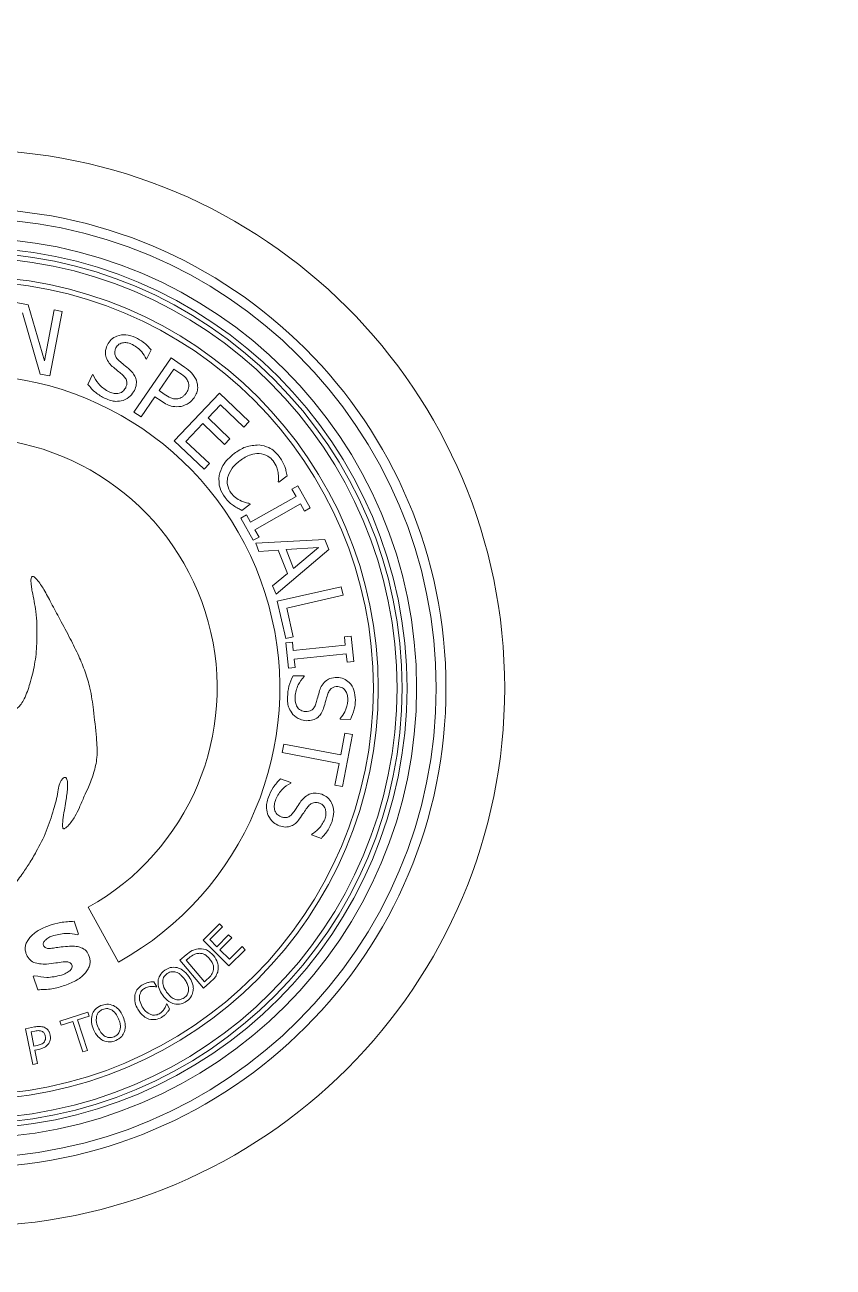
# Model space of a CAD drawing. Header units: centimetres. Extents: x -13594 to 4017, y -3206 to 1780.
# Drawn here: x 1949.1 to 2005.6, y -1863.3 to -1776.5 of the extents above; entities that cross this region are included whole.
import ezdxf

# ---------------------------------------------------------------- set-up
doc = ezdxf.new("R2010")
doc.units = ezdxf.units.CM

msp = doc.modelspace()

# ---------------------------------------------------------------- linework, layer by layer
at = {"color": 7, "linetype": 'Continuous', "lineweight": 0}
for p, q in [((1949.357, -1796.059), (1948.507, -1795.897)), ((1948.947, -1796.624), (1950.2, -1800.887)), ((1950.492, -1799.971), (1949.357, -1796.059)), ((1951.171, -1796.405), (1950.492, -1799.971)), ((1950.872, -1801.015), (1951.73, -1796.511)), ((1951.73, -1796.511), (1951.171, -1796.405)), ((1957.628, -1799.85), (1957.943, -1799.193)), ((1959.334, -1799.762), (1956.739, -1803.542)), ((1957.588, -1799.83), (1957.628, -1799.85)), ((1960.284, -1800.414), (1959.334, -1799.762)), ((1950.2, -1800.887), (1950.872, -1801.015)), ((1953.854, -1800.926), (1953.523, -1801.616)), ((1953.894, -1800.945), (1953.854, -1800.926)), ((1958.503, -1802.049), (1959.538, -1800.542)), ((1959.538, -1800.542), (1959.955, -1800.828)), ((1957.241, -1803.887), (1958.209, -1802.478)), ((1958.209, -1802.478), (1958.635, -1802.77)), ((1958.846, -1802.285), (1958.503, -1802.049)), ((1962.712, -1802.233), (1959.562, -1805.565)), ((1964.797, -1804.203), (1962.712, -1802.233)), ((1956.739, -1803.542), (1957.241, -1803.887)), ((1961.92, -1803.958), (1962.782, -1803.046)), ((1962.782, -1803.046), (1964.424, -1804.597)), ((1960.378, -1805.59), (1961.547, -1804.353)), ((1961.547, -1804.353), (1963.078, -1805.8)), ((1963.451, -1805.406), (1961.92, -1803.958)), ((1964.424, -1804.597), (1964.797, -1804.203)), ((1963.078, -1805.8), (1963.451, -1805.406)), ((1959.562, -1805.565), (1961.647, -1807.536)), ((1962.02, -1807.141), (1960.378, -1805.59)), ((1961.647, -1807.536), (1962.02, -1807.141)), ((1966.855, -1808.449), (1967.44, -1808.003)), ((1966.826, -1808.41), (1966.855, -1808.449)), ((1968.189, -1808.697), (1967.781, -1808.927)), ((1967.781, -1808.927), (1968.069, -1809.435)), ((1969.064, -1810.242), (1968.189, -1808.697)), ((1968.069, -1809.435), (1964.893, -1811.233)), ((1964.284, -1810.409), (1964.863, -1809.967)), ((1964.863, -1809.967), (1964.836, -1809.932)), ((1965.194, -1811.763), (1968.369, -1809.965)), ((1968.369, -1809.965), (1968.656, -1810.473)), ((1968.656, -1810.473), (1969.064, -1810.242)), ((1964.606, -1810.725), (1964.199, -1810.956)), ((1964.199, -1810.956), (1965.074, -1812.501)), ((1964.893, -1811.233), (1964.606, -1810.725)), ((1965.074, -1812.501), (1965.481, -1812.271)), ((1965.481, -1812.271), (1965.194, -1811.763)), ((1970.083, -1812.448), (1965.251, -1812.703)), ((1965.251, -1812.703), (1965.479, -1813.276)), ((1965.479, -1813.276), (1966.824, -1813.19)), ((1966.669, -1816.274), (1970.36, -1813.146)), ((1966.824, -1813.19), (1967.47, -1814.817)), ((1967.369, -1813.154), (1969.636, -1813.014)), ((1967.891, -1814.47), (1967.369, -1813.154)), ((1969.636, -1813.014), (1967.891, -1814.47)), ((1970.36, -1813.146), (1970.083, -1812.448)), ((1967.47, -1814.817), (1966.432, -1815.677)), ((1966.432, -1815.677), (1966.669, -1816.274)), ((1971.228, -1815.748), (1966.756, -1816.763)), ((1971.363, -1816.342), (1971.228, -1815.748)), ((1967.42, -1817.237), (1971.363, -1816.342)), ((1966.756, -1816.763), (1967.344, -1819.354)), ((1967.873, -1819.234), (1967.42, -1817.237)), ((1967.344, -1819.354), (1967.873, -1819.234)), ((1971.915, -1819.192), (1971.449, -1819.24)), ((1971.449, -1819.24), (1971.508, -1819.82)), ((1972.095, -1820.959), (1971.915, -1819.192)), ((1967.819, -1819.609), (1967.353, -1819.656)), ((1967.353, -1819.656), (1967.533, -1821.423)), ((1967.878, -1820.189), (1967.819, -1819.609)), ((1971.508, -1819.82), (1967.878, -1820.189)), ((1967.94, -1820.796), (1971.57, -1820.426)), ((1967.999, -1821.376), (1967.94, -1820.796)), ((1971.57, -1820.426), (1971.629, -1821.007)), ((1971.629, -1821.007), (1972.095, -1820.959)), ((1967.533, -1821.423), (1967.999, -1821.376)), ((1968.633, -1821.977), (1967.868, -1821.956)), ((1968.632, -1822.022), (1968.633, -1821.977)), ((1971.15, -1824.945), (1971.149, -1824.99)), ((1971.149, -1824.99), (1971.877, -1825.011)), ((1971.478, -1825.973), (1971.191, -1827.485)), ((1971.322, -1829.696), (1972.011, -1826.075)), ((1972.011, -1826.075), (1971.478, -1825.973)), ((1967.219, -1826.728), (1967.105, -1827.327)), ((1971.191, -1827.485), (1967.219, -1826.728)), ((1967.105, -1827.327), (1971.077, -1828.083)), ((1971.077, -1828.083), (1970.789, -1829.594)), ((1967.707, -1829.418), (1966.988, -1829.157)), ((1967.692, -1829.46), (1967.707, -1829.418)), ((1970.789, -1829.594), (1971.322, -1829.696)), ((1969.166, -1833.026), (1969.151, -1833.068)), ((1969.151, -1833.068), (1969.836, -1833.316)), ((1953.549, -1838.126), (1955.674, -1841.953)), ((1952.877, -1840.013), (1952.573, -1839.11)), ((1962.713, -1839.293), (1961.588, -1840.416)), ((1962.926, -1839.506), (1962.713, -1839.293)), ((1952.768, -1840.05), (1952.877, -1840.013)), ((1962.039, -1840.39), (1962.926, -1839.506)), ((1963.357, -1840.058), (1962.531, -1840.883)), ((1963.57, -1840.271), (1963.357, -1840.058)), ((1961.588, -1840.416), (1963.383, -1842.215)), ((1962.531, -1840.883), (1962.039, -1840.39)), ((1962.743, -1841.096), (1963.57, -1840.271)), ((1964.296, -1840.879), (1963.41, -1841.763)), ((1964.508, -1841.092), (1964.296, -1840.879)), ((1960.393, -1841.457), (1959.952, -1841.831)), ((1959.952, -1841.831), (1961.595, -1843.769)), ((1960.398, -1841.835), (1960.595, -1841.669)), ((1961.663, -1843.328), (1960.398, -1841.835)), ((1963.41, -1841.763), (1962.743, -1841.096)), ((1963.383, -1842.215), (1964.508, -1841.092)), ((1949.818, -1842.911), (1949.706, -1842.949)), ((1949.706, -1842.949), (1950.023, -1843.89)), ((1958.334, -1843.684), (1958.129, -1843.331)), ((1961.595, -1843.769), (1962.041, -1843.391)), ((1961.86, -1843.161), (1961.663, -1843.328)), ((1958.311, -1843.697), (1958.334, -1843.684)), ((1959.032, -1844.883), (1959.011, -1844.896)), ((1959.235, -1845.232), (1959.032, -1844.883)), ((1953.515, -1845.448), (1951.573, -1846.082)), ((1951.573, -1846.082), (1951.667, -1846.368)), ((1951.667, -1846.368), (1952.477, -1846.103)), ((1952.477, -1846.103), (1953.173, -1848.233)), ((1952.798, -1845.998), (1953.608, -1845.733)), ((1953.494, -1848.128), (1952.798, -1845.998)), ((1953.608, -1845.733), (1953.515, -1845.448)), ((1949.791, -1846.488), (1949.165, -1846.615)), ((1949.165, -1846.615), (1949.671, -1849.105)), ((1949.554, -1846.834), (1949.829, -1846.778)), ((1949.756, -1847.827), (1949.554, -1846.834)), ((1949.982, -1847.781), (1949.756, -1847.827)), ((1949.814, -1848.11), (1950.094, -1848.053)), ((1950.002, -1849.038), (1949.814, -1848.11)), ((1953.173, -1848.233), (1953.494, -1848.128)), ((1949.671, -1849.105), (1950.002, -1849.038))]:
    msp.add_line(p, q, dxfattribs=at)
for radius in [406.205, 406.022, 404.866, 400.131, 146.277, 143.543, 141.175, 131.606, 128.872, 37.595, 33.493, 32.81, 31.443, 30.772, 30.43, 30.076, 28.763, 28.421]:
    msp.add_circle((1945.049, -1822.821), radius, dxfattribs=at)
for radius in [21.885, 17.508]:
    msp.add_arc((1945.049, -1822.821), radius, 299.04679, 244.04679, dxfattribs=at)
for points, knots in [([(1956.841, -1798.336), (1956.624, -1798.253), (1956.205, -1798.094), (1955.595, -1798.187), (1955.128, -1798.45), (1954.965, -1798.718), (1954.884, -1798.852)], [0, 0, 0, 0, 0.306621, 0.588571, 0.793795, 1, 1, 1, 1]), ([(1957.943, -1799.193), (1957.771, -1799.005), (1957.451, -1798.657), (1957.034, -1798.437), (1956.841, -1798.336)], [0, 0, 0, 0, 0.53854, 1, 1, 1, 1]), ([(1954.884, -1798.852), (1954.818, -1799.021), (1954.707, -1799.308), (1954.769, -1799.606), (1954.794, -1799.728)], [0, 0, 0, 0, 0.5902943, 1, 1, 1, 1]), ([(1955.716, -1799.972), (1955.642, -1799.9), (1955.505, -1799.767), (1955.398, -1799.522), (1955.399, -1799.28), (1955.455, -1799.143), (1955.484, -1799.07)], [0, 0, 0, 0, 0.301896, 0.563394, 0.768404, 1, 1, 1, 1]), ([(1955.484, -1799.07), (1955.547, -1798.974), (1955.675, -1798.78), (1956.01, -1798.682), (1956.343, -1798.702), (1956.544, -1798.785), (1956.65, -1798.829)], [0, 0, 0, 0, 0.251652, 0.512659, 0.740553, 1, 1, 1, 1]), ([(1956.65, -1798.829), (1956.884, -1798.981), (1957.282, -1799.24), (1957.499, -1799.658), (1957.588, -1799.83)], [0, 0, 0, 0, 0.58798, 1, 1, 1, 1]), ([(1954.794, -1799.728), (1954.86, -1799.87), (1954.983, -1800.136), (1955.201, -1800.331), (1955.303, -1800.421)], [0, 0, 0, 0, 0.5352867, 1, 1, 1, 1]), ([(1956.459, -1800.596), (1956.319, -1800.477), (1956.073, -1800.268), (1955.824, -1800.061), (1955.716, -1799.972)], [0, 0, 0, 0, 0.566759, 1, 1, 1, 1]), ([(1954.914, -1802.093), (1954.674, -1801.933), (1954.23, -1801.639), (1954, -1801.163), (1953.894, -1800.945)], [0, 0, 0, 0, 0.542703, 1, 1, 1, 1]), ([(1955.303, -1800.421), (1955.432, -1800.525), (1955.653, -1800.705), (1955.87, -1800.889), (1955.96, -1800.966)], [0, 0, 0, 0, 0.58212, 1, 1, 1, 1]), ([(1955.96, -1800.966), (1956.033, -1801.039), (1956.166, -1801.171), (1956.259, -1801.415), (1956.249, -1801.644), (1956.195, -1801.775), (1956.166, -1801.844)], [0, 0, 0, 0, 0.311609, 0.569517, 0.77174, 1, 1, 1, 1]), ([(1956.781, -1802.031), (1956.835, -1801.893), (1956.938, -1801.626), (1956.901, -1801.216), (1956.727, -1800.868), (1956.553, -1800.691), (1956.459, -1800.596)], [0, 0, 0, 0, 0.277739, 0.5339411, 0.7494916, 1, 1, 1, 1]), ([(1959.955, -1800.828), (1960.103, -1800.929), (1960.34, -1801.092), (1960.478, -1801.341), (1960.53, -1801.435)], [0, 0, 0, 0, 0.623644, 1, 1, 1, 1]), ([(1961.112, -1801.329), (1961.009, -1801.146), (1960.803, -1800.777), (1960.458, -1800.536), (1960.284, -1800.414)], [0, 0, 0, 0, 0.4980257, 1, 1, 1, 1]), ([(1953.523, -1801.616), (1953.696, -1801.819), (1954.037, -1802.218), (1954.499, -1802.466), (1954.726, -1802.588)], [0, 0, 0, 0, 0.508916, 1, 1, 1, 1]), ([(1956.166, -1801.844), (1956.101, -1801.946), (1955.971, -1802.15), (1955.624, -1802.271), (1955.26, -1802.24), (1955.037, -1802.145), (1954.914, -1802.093)], [0, 0, 0, 0, 0.247078, 0.494612, 0.721472, 1, 1, 1, 1]), ([(1960.53, -1801.435), (1960.551, -1801.504), (1960.594, -1801.642), (1960.57, -1801.917), (1960.471, -1802.088), (1960.407, -1802.198)], [0, 0, 0, 0, 0.268683, 0.533637, 1, 1, 1, 1]), ([(1960.941, -1802.542), (1961.01, -1802.429), (1961.14, -1802.216), (1961.232, -1801.789), (1961.157, -1801.502), (1961.112, -1801.329)], [0, 0, 0, 0, 0.310895, 0.585675, 1, 1, 1, 1]), ([(1954.726, -1802.588), (1954.857, -1802.645), (1955.096, -1802.749), (1955.529, -1802.824), (1955.815, -1802.765), (1955.985, -1802.729)], [0, 0, 0, 0, 0.329705, 0.602367, 1, 1, 1, 1]), ([(1955.985, -1802.729), (1956.173, -1802.642), (1956.508, -1802.485), (1956.698, -1802.17), (1956.781, -1802.031)], [0, 0, 0, 0, 0.558959, 1, 1, 1, 1]), ([(1958.635, -1802.77), (1958.775, -1802.86), (1959.029, -1803.022), (1959.505, -1803.191), (1959.838, -1803.168), (1960.034, -1803.154)], [0, 0, 0, 0, 0.334659, 0.608721, 1, 1, 1, 1]), ([(1959.808, -1802.611), (1959.727, -1802.62), (1959.561, -1802.639), (1959.223, -1802.531), (1958.999, -1802.384), (1958.846, -1802.285)], [0, 0, 0, 0, 0.230272, 0.476765, 1, 1, 1, 1]), ([(1960.407, -1802.198), (1960.361, -1802.259), (1960.275, -1802.373), (1960.08, -1802.535), (1959.911, -1802.582), (1959.808, -1802.611)], [0, 0, 0, 0, 0.305542, 0.573734, 1, 1, 1, 1]), ([(1960.034, -1803.154), (1960.232, -1803.09), (1960.595, -1802.972), (1960.833, -1802.676), (1960.941, -1802.542)], [0, 0, 0, 0, 0.545561, 1, 1, 1, 1]), ([(1965.483, -1805.84), (1965.156, -1805.862), (1964.52, -1805.902), (1964, -1806.267), (1963.748, -1806.444)], [0, 0, 0, 0, 0.5155627, 1, 1, 1, 1]), ([(1966.889, -1806.643), (1966.782, -1806.517), (1966.574, -1806.274), (1966.105, -1805.957), (1965.718, -1805.884), (1965.483, -1805.84)], [0, 0, 0, 0, 0.297474, 0.575099, 1, 1, 1, 1]), ([(1963.748, -1806.444), (1963.449, -1806.699), (1962.956, -1807.12), (1962.765, -1807.733), (1962.69, -1807.974)], [0, 0, 0, 0, 0.6054811, 1, 1, 1, 1]), ([(1963.287, -1808.127), (1963.376, -1807.892), (1963.553, -1807.424), (1963.94, -1807.107), (1964.133, -1806.949)], [0, 0, 0, 0, 0.5016, 1, 1, 1, 1]), ([(1964.133, -1806.949), (1964.384, -1806.778), (1964.796, -1806.496), (1965.289, -1806.452), (1965.483, -1806.434)], [0, 0, 0, 0, 0.607724, 1, 1, 1, 1]), ([(1965.483, -1806.434), (1965.702, -1806.473), (1966.09, -1806.543), (1966.357, -1806.83), (1966.473, -1806.955)], [0, 0, 0, 0, 0.562794, 1, 1, 1, 1]), ([(1966.473, -1806.955), (1966.571, -1807.104), (1966.736, -1807.355), (1966.794, -1807.648), (1966.817, -1807.768)], [0, 0, 0, 0, 0.5939562, 1, 1, 1, 1]), ([(1967.283, -1807.356), (1967.228, -1807.222), (1967.122, -1806.97), (1966.964, -1806.747), (1966.889, -1806.643)], [0, 0, 0, 0, 0.529242, 1, 1, 1, 1]), ([(1962.69, -1807.974), (1962.679, -1808.279), (1962.66, -1808.838), (1962.966, -1809.302), (1963.106, -1809.513)], [0, 0, 0, 0, 0.545209, 1, 1, 1, 1]), ([(1966.817, -1807.768), (1966.83, -1807.903), (1966.85, -1808.118), (1966.832, -1808.332), (1966.826, -1808.41)], [0, 0, 0, 0, 0.6341423, 1, 1, 1, 1]), ([(1967.44, -1808.003), (1967.418, -1807.877), (1967.38, -1807.658), (1967.312, -1807.446), (1967.283, -1807.356)], [0, 0, 0, 0, 0.573108, 1, 1, 1, 1]), ([(1963.53, -1809.199), (1963.42, -1809.013), (1963.223, -1808.679), (1963.267, -1808.296), (1963.287, -1808.127)], [0, 0, 0, 0, 0.55588, 1, 1, 1, 1]), ([(1963.106, -1809.513), (1963.209, -1809.64), (1963.385, -1809.856), (1963.614, -1810.016), (1963.708, -1810.082)], [0, 0, 0, 0, 0.588054, 1, 1, 1, 1]), ([(1964.248, -1809.767), (1964.103, -1809.691), (1963.827, -1809.547), (1963.625, -1809.31), (1963.53, -1809.199)], [0, 0, 0, 0, 0.527042, 1, 1, 1, 1]), ([(1964.836, -1809.932), (1964.738, -1809.914), (1964.537, -1809.878), (1964.346, -1809.805), (1964.248, -1809.767)], [0, 0, 0, 0, 0.4876454, 1, 1, 1, 1]), ([(1963.708, -1810.082), (1963.815, -1810.15), (1964.002, -1810.268), (1964.2, -1810.367), (1964.284, -1810.409)], [0, 0, 0, 0, 0.5766347, 1, 1, 1, 1]), ([(1946.276, -1838.687), (1946.556, -1838.449), (1947.03, -1838.046), (1947.602, -1837.484), (1947.98, -1837.062), (1948.402, -1836.533), (1948.877, -1835.896), (1949.443, -1835.078), (1950.02, -1834.076), (1950.669, -1832.836), (1951.09, -1831.41), (1951.417, -1830.317), (1951.491, -1829.628), (1951.626, -1829.318), (1951.732, -1829.17), (1951.825, -1829.089), (1951.88, -1829.061), (1951.921, -1829.055), (1951.948, -1829.058), (1951.974, -1829.069), (1952.006, -1829.094), (1952.04, -1829.144), (1952.084, -1829.264), (1952.11, -1829.497), (1952.103, -1829.844), (1952.057, -1830.269), (1951.977, -1830.773), (1951.874, -1831.365), (1951.794, -1831.909), (1951.753, -1832.295), (1951.754, -1832.484), (1951.767, -1832.576), (1951.791, -1832.621), (1951.809, -1832.637), (1951.823, -1832.644), (1951.839, -1832.648), (1951.864, -1832.648), (1951.921, -1832.631), (1952.011, -1832.566), (1952.278, -1832.302), (1952.613, -1831.837), (1952.961, -1831.12), (1953.243, -1830.427), (1953.617, -1829.643), (1953.953, -1828.748), (1954.222, -1827.582), (1954.115, -1826.091), (1953.935, -1824.486), (1953.733, -1822.94), (1953.35, -1821.686), (1952.876, -1820.537), (1952.27, -1819.316), (1951.608, -1818.092), (1950.995, -1816.944), (1950.493, -1815.999), (1950.1, -1815.382), (1949.826, -1815.085), (1949.711, -1815.023), (1949.663, -1815.018), (1949.634, -1815.025), (1949.61, -1815.041), (1949.582, -1815.077), (1949.546, -1815.193), (1949.545, -1815.405), (1949.574, -1815.718), (1949.688, -1816.413), (1949.906, -1817.301), (1949.967, -1818.518), (1949.977, -1819.76), (1949.838, -1821.15), (1949.511, -1822.442), (1949.199, -1823.373), (1948.882, -1823.932), (1948.644, -1824.196), (1948.436, -1824.33), (1948.288, -1824.374), (1948.198, -1824.376), (1948.12, -1824.35), (1948.03, -1824.274), (1947.971, -1824.164), (1947.912, -1824.026), (1947.838, -1823.841), (1947.535, -1823.138), (1946.856, -1821.931), (1945.731, -1820.045), (1944.414, -1818.455), (1943.343, -1817.066), (1942.693, -1816.064), (1942.396, -1815.013), (1942.331, -1814.166), (1942.285, -1813.571), (1942.249, -1813.3), (1942.196, -1813.167), (1942.162, -1813.128), (1942.139, -1813.115), (1942.121, -1813.112), (1942.102, -1813.112), (1942.076, -1813.122), (1942.045, -1813.144), (1941.964, -1813.226), (1941.86, -1813.425), (1941.694, -1813.836), (1941.621, -1814.186), (1941.573, -1814.419)], [0, 0, 0, 0, 0.018733, 0.031649, 0.040762, 0.047546, 0.066059, 0.081161, 0.098122, 0.124915, 0.152065, 0.173574, 0.182919, 0.187008, 0.190632, 0.192075, 0.193226, 0.193712, 0.194166, 0.194623, 0.195114, 0.196221, 0.197632, 0.201575, 0.208082, 0.215243, 0.223337, 0.234052, 0.245776, 0.251356, 0.253754, 0.255373, 0.25602, 0.2563, 0.256568, 0.256841, 0.257134, 0.257828, 0.259794, 0.262689, 0.276968, 0.288623, 0.303213, 0.314987, 0.332829, 0.351833, 0.375267, 0.408245, 0.43427, 0.454363, 0.474734, 0.497488, 0.523704, 0.545538, 0.563705, 0.578137, 0.582676, 0.584072, 0.584613, 0.585102, 0.585556, 0.586068, 0.587393, 0.591628, 0.596757, 0.603387, 0.62741, 0.643102, 0.665268, 0.690579, 0.713887, 0.733048, 0.740303, 0.746392, 0.750968, 0.752701, 0.754184, 0.755452, 0.756809, 0.760062, 0.761684, 0.764473, 0.770161, 0.800633, 0.834825, 0.881763, 0.905336, 0.924241, 0.942063, 0.960161, 0.967432, 0.972449, 0.974004, 0.974576, 0.975061, 0.975288, 0.97552, 0.976032, 0.97666, 0.977435, 0.981872, 0.987916, 1, 1, 1, 1]), ([(1967.868, -1821.956), (1967.753, -1822.196), (1967.526, -1822.67), (1967.487, -1823.193), (1967.468, -1823.45)], [0, 0, 0, 0, 0.508916, 1, 1, 1, 1]), ([(1967.997, -1823.42), (1968.045, -1823.136), (1968.134, -1822.611), (1968.476, -1822.207), (1968.632, -1822.022)], [0, 0, 0, 0, 0.542703, 1, 1, 1, 1]), ([(1970.109, -1822.351), (1970.006, -1822.469), (1969.813, -1822.689), (1969.724, -1822.967), (1969.683, -1823.097)], [0, 0, 0, 0, 0.535287, 1, 1, 1, 1]), ([(1970.946, -1822.077), (1970.765, -1822.086), (1970.458, -1822.101), (1970.211, -1822.278), (1970.109, -1822.351)], [0, 0, 0, 0, 0.5902943, 1, 1, 1, 1]), ([(1970.261, -1823.292), (1970.296, -1823.195), (1970.362, -1823.016), (1970.543, -1822.819), (1970.764, -1822.721), (1970.912, -1822.717), (1970.991, -1822.714)], [0, 0, 0, 0, 0.3018959, 0.5633943, 0.7684043, 1, 1, 1, 1]), ([(1972.213, -1823.656), (1972.2, -1823.423), (1972.176, -1822.976), (1971.843, -1822.456), (1971.412, -1822.136), (1971.102, -1822.097), (1970.946, -1822.077)], [0, 0, 0, 0, 0.306621, 0.588571, 0.793794, 1, 1, 1, 1]), ([(1970.991, -1822.714), (1971.104, -1822.733), (1971.334, -1822.771), (1971.559, -1823.037), (1971.676, -1823.35), (1971.682, -1823.566), (1971.685, -1823.682)], [0, 0, 0, 0, 0.251652, 0.512659, 0.7405528, 1, 1, 1, 1]), ([(1967.468, -1823.45), (1967.469, -1823.592), (1967.471, -1823.853), (1967.579, -1824.279), (1967.749, -1824.517), (1967.85, -1824.658)], [0, 0, 0, 0, 0.329705, 0.602367, 1, 1, 1, 1]), ([(1968.733, -1824.464), (1968.613, -1824.446), (1968.374, -1824.41), (1968.122, -1824.141), (1968.003, -1823.797), (1967.999, -1823.554), (1967.997, -1823.42)], [0, 0, 0, 0, 0.247078, 0.494612, 0.721472, 1, 1, 1, 1]), ([(1969.683, -1823.097), (1969.64, -1823.257), (1969.566, -1823.532), (1969.485, -1823.805), (1969.451, -1823.919)], [0, 0, 0, 0, 0.58212, 1, 1, 1, 1]), ([(1969.993, -1824.225), (1970.044, -1824.049), (1970.135, -1823.738), (1970.223, -1823.427), (1970.261, -1823.292)], [0, 0, 0, 0, 0.566759, 1, 1, 1, 1]), ([(1971.685, -1823.682), (1971.641, -1823.957), (1971.566, -1824.426), (1971.272, -1824.794), (1971.15, -1824.945)], [0, 0, 0, 0, 0.58798, 1, 1, 1, 1]), ([(1971.877, -1825.011), (1971.978, -1824.777), (1972.167, -1824.344), (1972.198, -1823.873), (1972.213, -1823.656)], [0, 0, 0, 0, 0.53854, 1, 1, 1, 1]), ([(1969.451, -1823.919), (1969.415, -1824.015), (1969.348, -1824.19), (1969.163, -1824.374), (1968.949, -1824.458), (1968.808, -1824.461), (1968.733, -1824.464)], [0, 0, 0, 0, 0.311609, 0.569517, 0.77174, 1, 1, 1, 1]), ([(1968.811, -1825.101), (1968.96, -1825.094), (1969.246, -1825.081), (1969.605, -1824.88), (1969.853, -1824.58), (1969.944, -1824.349), (1969.993, -1824.225)], [0, 0, 0, 0, 0.277739, 0.533941, 0.749492, 1, 1, 1, 1]), ([(1967.85, -1824.658), (1968.006, -1824.793), (1968.285, -1825.036), (1968.65, -1825.082), (1968.811, -1825.101)], [0, 0, 0, 0, 0.558959, 1, 1, 1, 1]), ([(1966.988, -1829.157), (1966.803, -1829.35), (1966.439, -1829.728), (1966.238, -1830.213), (1966.139, -1830.451)], [0, 0, 0, 0, 0.508916, 1, 1, 1, 1]), ([(1966.651, -1830.588), (1966.786, -1830.333), (1967.034, -1829.863), (1967.486, -1829.587), (1967.692, -1829.46)], [0, 0, 0, 0, 0.542703, 1, 1, 1, 1]), ([(1966.139, -1830.451), (1966.096, -1830.586), (1966.015, -1830.834), (1965.984, -1831.273), (1966.071, -1831.552), (1966.123, -1831.717)], [0, 0, 0, 0, 0.329705, 0.602367, 1, 1, 1, 1]), ([(1967.022, -1831.81), (1966.914, -1831.755), (1966.698, -1831.646), (1966.543, -1831.313), (1966.538, -1830.948), (1966.611, -1830.716), (1966.651, -1830.588)], [0, 0, 0, 0, 0.247078, 0.494612, 0.721472, 1, 1, 1, 1]), ([(1968.992, -1830.235), (1968.857, -1830.315), (1968.605, -1830.464), (1968.433, -1830.7), (1968.353, -1830.81)], [0, 0, 0, 0, 0.535287, 1, 1, 1, 1]), ([(1969.872, -1830.238), (1969.698, -1830.19), (1969.401, -1830.107), (1969.111, -1830.198), (1968.992, -1830.235)], [0, 0, 0, 0, 0.590294, 1, 1, 1, 1]), ([(1970.58, -1832.135), (1970.641, -1831.91), (1970.758, -1831.478), (1970.605, -1830.88), (1970.296, -1830.441), (1970.014, -1830.306), (1969.872, -1830.238)], [0, 0, 0, 0, 0.306621, 0.588571, 0.793794, 1, 1, 1, 1]), ([(1968.353, -1830.81), (1968.262, -1830.949), (1968.105, -1831.186), (1967.943, -1831.42), (1967.875, -1831.518)], [0, 0, 0, 0, 0.58212, 1, 1, 1, 1]), ([(1968.293, -1831.978), (1968.397, -1831.827), (1968.581, -1831.561), (1968.762, -1831.293), (1968.841, -1831.177)], [0, 0, 0, 0, 0.566759, 1, 1, 1, 1]), ([(1968.841, -1831.177), (1968.904, -1831.096), (1969.023, -1830.946), (1969.257, -1830.816), (1969.497, -1830.793), (1969.64, -1830.835), (1969.715, -1830.857)], [0, 0, 0, 0, 0.301896, 0.5633945, 0.7684045, 1, 1, 1, 1]), ([(1969.715, -1830.857), (1969.816, -1830.91), (1970.023, -1831.019), (1970.153, -1831.342), (1970.167, -1831.676), (1970.104, -1831.883), (1970.07, -1831.994)], [0, 0, 0, 0, 0.251652, 0.512659, 0.740553, 1, 1, 1, 1]), ([(1966.123, -1831.717), (1966.229, -1831.895), (1966.418, -1832.213), (1966.75, -1832.371), (1966.897, -1832.44)], [0, 0, 0, 0, 0.558959, 1, 1, 1, 1]), ([(1966.897, -1832.44), (1967.04, -1832.48), (1967.315, -1832.557), (1967.72, -1832.479), (1968.049, -1832.271), (1968.208, -1832.081), (1968.293, -1831.978)], [0, 0, 0, 0, 0.2777391, 0.5339412, 0.7494917, 1, 1, 1, 1]), ([(1967.875, -1831.518), (1967.81, -1831.598), (1967.692, -1831.743), (1967.459, -1831.859), (1967.229, -1831.872), (1967.094, -1831.831), (1967.022, -1831.81)], [0, 0, 0, 0, 0.311609, 0.569517, 0.77174, 1, 1, 1, 1]), ([(1970.07, -1831.994), (1969.942, -1832.242), (1969.724, -1832.663), (1969.329, -1832.92), (1969.166, -1833.026)], [0, 0, 0, 0, 0.58798, 1, 1, 1, 1]), ([(1969.836, -1833.316), (1970.005, -1833.126), (1970.32, -1832.774), (1970.498, -1832.337), (1970.58, -1832.135)], [0, 0, 0, 0, 0.53854, 1, 1, 1, 1]), ([(1952.573, -1839.11), (1952.252, -1839.126), (1951.659, -1839.155), (1951.09, -1839.324), (1950.829, -1839.402)], [0, 0, 0, 0, 0.541256, 1, 1, 1, 1]), ([(1950.829, -1839.402), (1950.562, -1839.507), (1950.062, -1839.703), (1949.554, -1840.123), (1949.28, -1840.494), (1949.162, -1840.774), (1949.125, -1841.062), (1949.172, -1841.243), (1949.195, -1841.335)], [0, 0, 0, 0, 0.306914, 0.574817, 0.694434, 0.800223, 0.899246, 1, 1, 1, 1]), ([(1950.599, -1840.381), (1950.689, -1840.317), (1950.854, -1840.2), (1951.045, -1840.132), (1951.132, -1840.102)], [0, 0, 0, 0, 0.545314, 1, 1, 1, 1]), ([(1951.132, -1840.102), (1951.452, -1840.027), (1951.997, -1839.9), (1952.543, -1840.006), (1952.768, -1840.05)], [0, 0, 0, 0, 0.5878026, 1, 1, 1, 1]), ([(1950.419, -1840.787), (1950.411, -1840.748), (1950.396, -1840.664), (1950.463, -1840.514), (1950.546, -1840.432), (1950.599, -1840.381)], [0, 0, 0, 0, 0.251767, 0.532078, 1, 1, 1, 1]), ([(1951.206, -1840.968), (1951.08, -1840.984), (1950.878, -1841.009), (1950.625, -1840.997), (1950.475, -1840.91), (1950.437, -1840.828), (1950.419, -1840.787)], [0, 0, 0, 0, 0.435536, 0.699319, 0.849274, 1, 1, 1, 1]), ([(1952.245, -1840.846), (1952.049, -1840.862), (1951.701, -1840.891), (1951.356, -1840.944), (1951.206, -1840.968)], [0, 0, 0, 0, 0.565963, 1, 1, 1, 1]), ([(1953.617, -1841.564), (1953.557, -1841.427), (1953.441, -1841.162), (1953.079, -1840.934), (1952.674, -1840.844), (1952.397, -1840.845), (1952.245, -1840.846)], [0, 0, 0, 0, 0.261928, 0.506424, 0.729526, 1, 1, 1, 1]), ([(1961.218, -1841.022), (1961.077, -1841.058), (1960.769, -1841.139), (1960.525, -1841.345), (1960.393, -1841.457)], [0, 0, 0, 0, 0.456231, 1, 1, 1, 1]), ([(1962.303, -1841.506), (1962.214, -1841.412), (1962.047, -1841.236), (1961.677, -1841.03), (1961.389, -1841.025), (1961.218, -1841.022)], [0, 0, 0, 0, 0.3123326, 0.5905149, 1, 1, 1, 1]), ([(1949.195, -1841.335), (1949.256, -1841.473), (1949.376, -1841.744), (1949.741, -1841.999), (1950.175, -1842.1), (1950.474, -1842.095), (1950.64, -1842.092)], [0, 0, 0, 0, 0.252505, 0.494512, 0.719488, 1, 1, 1, 1]), ([(1951.918, -1843.59), (1952.21, -1843.478), (1952.743, -1843.272), (1953.283, -1842.832), (1953.552, -1842.443), (1953.664, -1842.152), (1953.692, -1841.851), (1953.642, -1841.661), (1953.617, -1841.564)], [0, 0, 0, 0, 0.319019, 0.581973, 0.696629, 0.799793, 0.898318, 1, 1, 1, 1]), ([(1960.595, -1841.669), (1960.705, -1841.579), (1960.888, -1841.431), (1961.115, -1841.374), (1961.205, -1841.351)], [0, 0, 0, 0, 0.605326, 1, 1, 1, 1]), ([(1961.205, -1841.351), (1961.287, -1841.346), (1961.453, -1841.336), (1961.758, -1841.451), (1961.924, -1841.621), (1962.032, -1841.73)], [0, 0, 0, 0, 0.2574528, 0.5205133, 1, 1, 1, 1]), ([(1962.032, -1841.73), (1962.093, -1841.81), (1962.207, -1841.956), (1962.33, -1842.247), (1962.302, -1842.455), (1962.286, -1842.578)], [0, 0, 0, 0, 0.328755, 0.604352, 1, 1, 1, 1]), ([(1962.596, -1842.653), (1962.615, -1842.549), (1962.656, -1842.332), (1962.585, -1841.918), (1962.411, -1841.665), (1962.303, -1841.506)], [0, 0, 0, 0, 0.259067, 0.535291, 1, 1, 1, 1]), ([(1950.64, -1842.092), (1950.856, -1842.068), (1951.24, -1842.026), (1951.622, -1841.971), (1951.789, -1841.948)], [0, 0, 0, 0, 0.5630256, 1, 1, 1, 1]), ([(1952.217, -1842.602), (1952.118, -1842.663), (1951.948, -1842.768), (1951.761, -1842.838), (1951.682, -1842.868)], [0, 0, 0, 0, 0.576972, 1, 1, 1, 1]), ([(1951.789, -1841.948), (1951.866, -1841.942), (1952.012, -1841.932), (1952.202, -1841.96), (1952.35, -1842.036), (1952.39, -1842.119), (1952.41, -1842.159)], [0, 0, 0, 0, 0.325394, 0.619078, 0.813795, 1, 1, 1, 1]), ([(1952.41, -1842.159), (1952.42, -1842.207), (1952.441, -1842.3), (1952.367, -1842.465), (1952.275, -1842.549), (1952.217, -1842.602)], [0, 0, 0, 0, 0.275271, 0.542985, 1, 1, 1, 1]), ([(1958.896, -1842.526), (1958.758, -1842.643), (1958.52, -1842.846), (1958.453, -1843.149), (1958.424, -1843.277)], [0, 0, 0, 0, 0.575466, 1, 1, 1, 1]), ([(1958.755, -1843.304), (1958.762, -1843.244), (1958.775, -1843.126), (1958.869, -1842.927), (1958.989, -1842.827), (1959.065, -1842.764)], [0, 0, 0, 0, 0.2823959, 0.5477335, 1, 1, 1, 1]), ([(1959.764, -1842.336), (1959.597, -1842.321), (1959.286, -1842.292), (1959.02, -1842.452), (1958.896, -1842.526)], [0, 0, 0, 0, 0.5353653, 1, 1, 1, 1]), ([(1959.065, -1842.764), (1959.119, -1842.731), (1959.223, -1842.667), (1959.434, -1842.609), (1959.585, -1842.639), (1959.677, -1842.657)], [0, 0, 0, 0, 0.293682, 0.568762, 1, 1, 1, 1]), ([(1959.677, -1842.657), (1959.736, -1842.68), (1959.862, -1842.731), (1960.079, -1842.897), (1960.206, -1843.06), (1960.289, -1843.165)], [0, 0, 0, 0, 0.235679, 0.504286, 1, 1, 1, 1]), ([(1960.577, -1842.963), (1960.443, -1842.794), (1960.222, -1842.515), (1959.894, -1842.387), (1959.764, -1842.336)], [0, 0, 0, 0, 0.604792, 1, 1, 1, 1]), ([(1962.286, -1842.578), (1962.236, -1842.695), (1962.138, -1842.922), (1961.95, -1843.083), (1961.86, -1843.161)], [0, 0, 0, 0, 0.515661, 1, 1, 1, 1]), ([(1962.041, -1843.391), (1962.185, -1843.268), (1962.427, -1843.062), (1962.547, -1842.771), (1962.596, -1842.653)], [0, 0, 0, 0, 0.596937, 1, 1, 1, 1]), ([(1951.682, -1842.868), (1951.338, -1842.948), (1950.718, -1843.093), (1950.096, -1842.967), (1949.818, -1842.911)], [0, 0, 0, 0, 0.554541, 1, 1, 1, 1]), ([(1950.023, -1843.89), (1950.353, -1843.882), (1950.998, -1843.867), (1951.616, -1843.681), (1951.918, -1843.59)], [0, 0, 0, 0, 0.510718, 1, 1, 1, 1]), ([(1957.344, -1843.541), (1957.267, -1843.591), (1957.119, -1843.688), (1956.913, -1843.924), (1956.846, -1844.133), (1956.806, -1844.258)], [0, 0, 0, 0, 0.297474, 0.575099, 1, 1, 1, 1]), ([(1957.763, -1843.373), (1957.686, -1843.394), (1957.54, -1843.435), (1957.406, -1843.507), (1957.344, -1843.541)], [0, 0, 0, 0, 0.529242, 1, 1, 1, 1]), ([(1957.487, -1843.791), (1957.575, -1843.747), (1957.725, -1843.674), (1957.89, -1843.662), (1957.957, -1843.658)], [0, 0, 0, 0, 0.593956, 1, 1, 1, 1]), ([(1958.129, -1843.331), (1958.059, -1843.335), (1957.936, -1843.341), (1957.815, -1843.363), (1957.763, -1843.373)], [0, 0, 0, 0, 0.573108, 1, 1, 1, 1]), ([(1957.957, -1843.658), (1958.033, -1843.66), (1958.152, -1843.664), (1958.269, -1843.688), (1958.311, -1843.697)], [0, 0, 0, 0, 0.634142, 1, 1, 1, 1]), ([(1958.424, -1843.277), (1958.434, -1843.459), (1958.454, -1843.813), (1958.645, -1844.11), (1958.739, -1844.255)], [0, 0, 0, 0, 0.5141018, 1, 1, 1, 1]), ([(1959.027, -1844.052), (1958.936, -1843.911), (1958.787, -1843.681), (1958.764, -1843.409), (1958.755, -1843.304)], [0, 0, 0, 0, 0.6119036, 1, 1, 1, 1]), ([(1960.289, -1843.165), (1960.351, -1843.261), (1960.465, -1843.439), (1960.559, -1843.723), (1960.565, -1843.999), (1960.471, -1844.267), (1960.326, -1844.39), (1960.252, -1844.452)], [0, 0, 0, 0, 0.236468, 0.436204, 0.612226, 0.801775, 1, 1, 1, 1]), ([(1960.89, -1843.938), (1960.892, -1843.852), (1960.897, -1843.671), (1960.803, -1843.33), (1960.665, -1843.106), (1960.577, -1842.963)], [0, 0, 0, 0, 0.247634, 0.519262, 1, 1, 1, 1]), ([(1956.806, -1844.258), (1956.795, -1844.44), (1956.774, -1844.792), (1956.939, -1845.104), (1957.018, -1845.254)], [0, 0, 0, 0, 0.515563, 1, 1, 1, 1]), ([(1957.323, -1845.077), (1957.246, -1844.928), (1957.119, -1844.681), (1957.129, -1844.407), (1957.132, -1844.3)], [0, 0, 0, 0, 0.607724, 1, 1, 1, 1]), ([(1957.132, -1844.3), (1957.169, -1844.182), (1957.234, -1843.973), (1957.41, -1843.846), (1957.487, -1843.791)], [0, 0, 0, 0, 0.562794, 1, 1, 1, 1]), ([(1958.739, -1844.255), (1958.871, -1844.423), (1959.09, -1844.703), (1959.418, -1844.83), (1959.549, -1844.881)], [0, 0, 0, 0, 0.603043, 1, 1, 1, 1]), ([(1960.252, -1844.452), (1960.143, -1844.51), (1959.926, -1844.627), (1959.56, -1844.556), (1959.257, -1844.35), (1959.108, -1844.158), (1959.027, -1844.052)], [0, 0, 0, 0, 0.248986, 0.498334, 0.725134, 1, 1, 1, 1]), ([(1960.418, -1844.693), (1960.554, -1844.578), (1960.794, -1844.375), (1960.861, -1844.071), (1960.89, -1843.938)], [0, 0, 0, 0, 0.566085, 1, 1, 1, 1]), ([(1954.436, -1845), (1954.277, -1845.085), (1954.001, -1845.233), (1953.872, -1845.516), (1953.817, -1845.635)], [0, 0, 0, 0, 0.5754663, 1, 1, 1, 1]), ([(1954.135, -1845.731), (1954.154, -1845.673), (1954.191, -1845.561), (1954.326, -1845.386), (1954.464, -1845.314), (1954.552, -1845.268)], [0, 0, 0, 0, 0.282396, 0.547733, 1, 1, 1, 1]), ([(1955.325, -1844.997), (1955.165, -1844.947), (1954.867, -1844.853), (1954.573, -1844.953), (1954.436, -1845)], [0, 0, 0, 0, 0.535365, 1, 1, 1, 1]), ([(1954.552, -1845.268), (1954.611, -1845.247), (1954.726, -1845.207), (1954.945, -1845.195), (1955.086, -1845.255), (1955.172, -1845.292)], [0, 0, 0, 0, 0.293682, 0.568762, 1, 1, 1, 1]), ([(1955.172, -1845.292), (1955.225, -1845.328), (1955.338, -1845.404), (1955.515, -1845.612), (1955.605, -1845.798), (1955.663, -1845.918)], [0, 0, 0, 0, 0.2356795, 0.5042859, 1, 1, 1, 1]), ([(1955.987, -1845.781), (1955.892, -1845.588), (1955.735, -1845.268), (1955.441, -1845.074), (1955.325, -1844.997)], [0, 0, 0, 0, 0.604792, 1, 1, 1, 1]), ([(1957.018, -1845.254), (1957.138, -1845.436), (1957.336, -1845.736), (1957.66, -1845.883), (1957.787, -1845.941)], [0, 0, 0, 0, 0.605481, 1, 1, 1, 1]), ([(1957.912, -1845.623), (1957.789, -1845.558), (1957.544, -1845.429), (1957.396, -1845.194), (1957.323, -1845.077)], [0, 0, 0, 0, 0.5016004, 1, 1, 1, 1]), ([(1958.88, -1845.207), (1958.829, -1845.282), (1958.73, -1845.424), (1958.586, -1845.519), (1958.518, -1845.564)], [0, 0, 0, 0, 0.527042, 1, 1, 1, 1]), ([(1959.011, -1844.896), (1958.995, -1844.948), (1958.961, -1845.057), (1958.908, -1845.156), (1958.88, -1845.207)], [0, 0, 0, 0, 0.487645, 1, 1, 1, 1]), ([(1959.016, -1845.526), (1959.061, -1845.472), (1959.139, -1845.377), (1959.207, -1845.275), (1959.235, -1845.232)], [0, 0, 0, 0, 0.576635, 1, 1, 1, 1]), ([(1959.549, -1844.881), (1959.717, -1844.898), (1960.029, -1844.929), (1960.296, -1844.767), (1960.418, -1844.693)], [0, 0, 0, 0, 0.540502, 1, 1, 1, 1]), ([(1953.817, -1845.635), (1953.788, -1845.815), (1953.733, -1846.165), (1953.858, -1846.496), (1953.918, -1846.657)], [0, 0, 0, 0, 0.514102, 1, 1, 1, 1]), ([(1954.243, -1846.519), (1954.183, -1846.362), (1954.086, -1846.106), (1954.121, -1845.836), (1954.135, -1845.731)], [0, 0, 0, 0, 0.611904, 1, 1, 1, 1]), ([(1955.663, -1845.918), (1955.704, -1846.025), (1955.778, -1846.222), (1955.81, -1846.521), (1955.758, -1846.791), (1955.609, -1847.033), (1955.442, -1847.123), (1955.356, -1847.169)], [0, 0, 0, 0, 0.236468, 0.436204, 0.612226, 0.801776, 1, 1, 1, 1]), ([(1956.088, -1846.801), (1956.108, -1846.716), (1956.151, -1846.54), (1956.131, -1846.187), (1956.043, -1845.939), (1955.987, -1845.781)], [0, 0, 0, 0, 0.247634, 0.519262, 1, 1, 1, 1]), ([(1957.787, -1845.941), (1957.954, -1845.968), (1958.26, -1846.017), (1958.536, -1845.881), (1958.662, -1845.818)], [0, 0, 0, 0, 0.5452091, 1, 1, 1, 1]), ([(1958.518, -1845.564), (1958.409, -1845.611), (1958.211, -1845.697), (1958.004, -1845.646), (1957.912, -1845.623)], [0, 0, 0, 0, 0.55588, 1, 1, 1, 1]), ([(1958.662, -1845.818), (1958.739, -1845.77), (1958.87, -1845.688), (1958.973, -1845.574), (1959.016, -1845.526)], [0, 0, 0, 0, 0.588054, 1, 1, 1, 1]), ([(1950.474, -1846.511), (1950.362, -1846.481), (1950.136, -1846.421), (1949.906, -1846.465), (1949.791, -1846.488)], [0, 0, 0, 0, 0.498026, 1, 1, 1, 1]), ([(1949.829, -1846.778), (1949.926, -1846.759), (1950.082, -1846.727), (1950.235, -1846.768), (1950.292, -1846.783)], [0, 0, 0, 0, 0.623644, 1, 1, 1, 1]), ([(1950.292, -1846.783), (1950.328, -1846.801), (1950.399, -1846.837), (1950.499, -1846.953), (1950.53, -1847.058), (1950.549, -1847.126)], [0, 0, 0, 0, 0.268683, 0.533637, 1, 1, 1, 1]), ([(1950.892, -1847.046), (1950.873, -1846.975), (1950.838, -1846.841), (1950.704, -1846.64), (1950.56, -1846.559), (1950.474, -1846.511)], [0, 0, 0, 0, 0.310895, 0.585675, 1, 1, 1, 1]), ([(1950.549, -1847.126), (1950.555, -1847.168), (1950.568, -1847.246), (1950.557, -1847.386), (1950.511, -1847.472), (1950.483, -1847.524)], [0, 0, 0, 0, 0.305542, 0.573734, 1, 1, 1, 1]), ([(1950.786, -1847.643), (1950.837, -1847.539), (1950.929, -1847.349), (1950.904, -1847.141), (1950.892, -1847.046)], [0, 0, 0, 0, 0.5455606, 1, 1, 1, 1]), ([(1953.918, -1846.657), (1954.012, -1846.849), (1954.168, -1847.169), (1954.462, -1847.363), (1954.579, -1847.439)], [0, 0, 0, 0, 0.603043, 1, 1, 1, 1]), ([(1955.356, -1847.169), (1955.238, -1847.202), (1955.001, -1847.27), (1954.658, -1847.124), (1954.405, -1846.859), (1954.3, -1846.64), (1954.243, -1846.519)], [0, 0, 0, 0, 0.248986, 0.498334, 0.725134, 1, 1, 1, 1]), ([(1955.468, -1847.439), (1955.625, -1847.355), (1955.903, -1847.207), (1956.032, -1846.924), (1956.088, -1846.801)], [0, 0, 0, 0, 0.566085, 1, 1, 1, 1]), ([(1950.483, -1847.524), (1950.455, -1847.559), (1950.399, -1847.633), (1950.225, -1847.726), (1950.081, -1847.759), (1949.982, -1847.781)], [0, 0, 0, 0, 0.230272, 0.476765, 1, 1, 1, 1]), ([(1950.094, -1848.053), (1950.184, -1848.031), (1950.346, -1847.992), (1950.597, -1847.868), (1950.716, -1847.726), (1950.786, -1847.643)], [0, 0, 0, 0, 0.334659, 0.608721, 1, 1, 1, 1]), ([(1954.579, -1847.439), (1954.74, -1847.491), (1955.038, -1847.587), (1955.333, -1847.485), (1955.468, -1847.439)], [0, 0, 0, 0, 0.540502, 1, 1, 1, 1])]:
    msp.add_open_spline(points, degree=3, knots=knots, dxfattribs=at)

doc.saveas('drawing.dxf')
